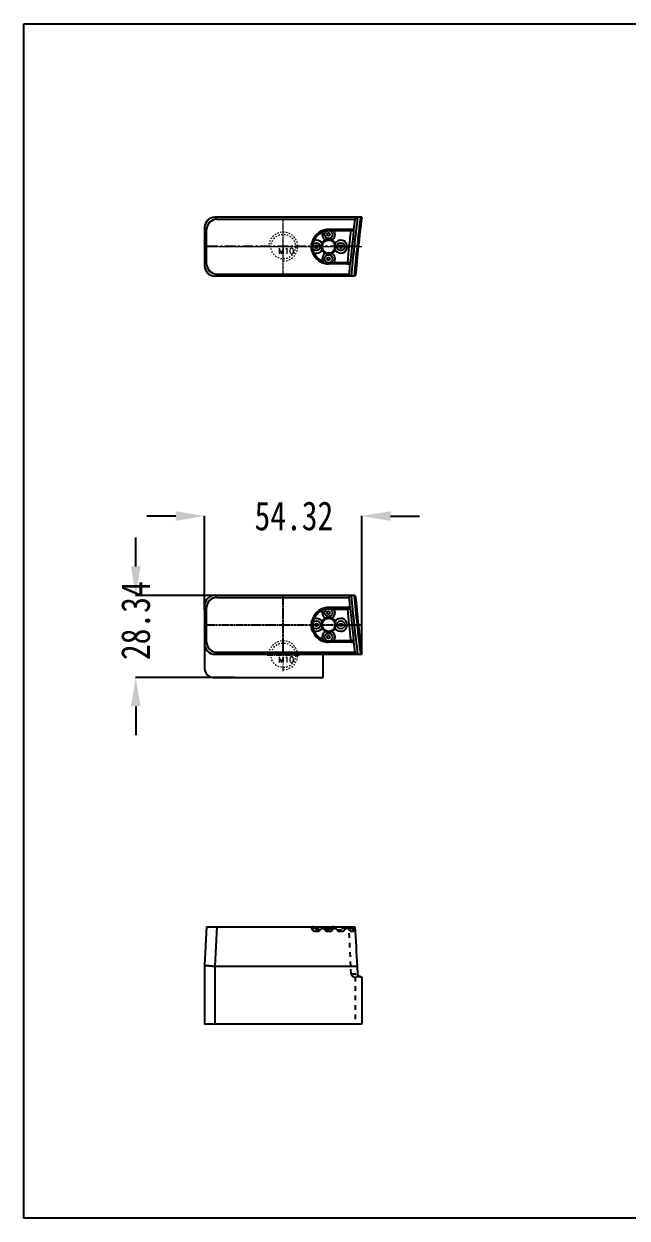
# Model space of a CAD drawing. Header units: millimetres. Extents: x 309 to 11345, y -1340 to 1318.
# Drawn here: x 2842.2 to 3050.8, y -680.1 to -267.3 of the extents above; entities that cross this region are included whole.
import ezdxf

# ---------------------------------------------------------------- set-up
doc = ezdxf.new("R2010")
doc.units = ezdxf.units.MM
doc.header["$LTSCALE"] = 16.335
doc.header["$PDMODE"] = 3
doc.header["$PDSIZE"] = 0.3125
doc.linetypes.add('CENTER', pattern=[0.6, 0.375, -0.075, 0.075, -0.075])
doc.linetypes.add('HIDDEN', pattern=[0.2, 0.1, -0.1])
doc.layers.get('0').update_dxf_attribs({"linetype": 'CONTINUOUS'})
doc.layers.get('Defpoints').update_dxf_attribs({"linetype": 'CONTINUOUS'})
doc.layers.add('DEFAULT_2', color=8, linetype='HIDDEN')
doc.layers.add('screw', color=33, linetype='CONTINUOUS', lineweight=13)
doc.styles.get("Standard").update_dxf_attribs({"font": 'txt', "width": 0.8})
doc.styles.add('TXT', font='txt.shx', dxfattribs={"bigfont": 'gbcbig.shx'})
doc.dimstyles.new('STANDARD$0', dxfattribs={"dimscale": 2, "dimtxt": 3, "dimasz": 3, "dimexe": 1.25, "dimexo": 0.625, "dimgap": 0.5, "dimtad": 0, "dimdsep": 46, "dimlunit": 6, "dimtxsty": 'Standard', "dimblk": 'CLOSEDBLANK', "dimcen": 0, "dimclrt": 2, "dimazin": 2, "dimtfac": 2, "dimtmove": 1, "dimatfit": 3, "dimfxl": 0, "dimtolj": 1, "dimtzin": 0, "dimarcsym": 0})

# ---------------------------------------------------------------- blocks, each defined once
blk = doc.blocks.new('screw_m10_g')
at = {"layer": 'screw', "color": 1, "linetype": 'CENTER', "ltscale": 0.310989}
for p, q in [((0, -5.5), (0, 5.5)), ((-5.5, 0), (5.5, 0))]:
    blk.add_line(p, q, dxfattribs=at)
at = {"layer": 'screw', "color": 33, "linetype": 'HIDDEN', "ltscale": 0.310989}
blk.add_circle((0, 0), 4.25, dxfattribs=at)
at = {"layer": 'screw', "color": 92, "linetype": 'HIDDEN', "ltscale": 0.310989}
blk.add_arc((0, 0), 5, 270, 180, dxfattribs=at)
at = {"layer": 'screw', "color": 6, "style": 'TXT'}
blk.add_text('M10', height=2, dxfattribs=at).set_placement((-1.7, -2.5))
blk = doc.blocks.new('*D50')
at = {"color": 4, "lineweight": -2}
for p, q in [((2880.9, -454.83), (2880.9, -444.83)), ((2915.25, -464.83), (2880.78, -464.83)), ((2915.25, -493.17), (2880.78, -493.17)), ((2880.9, -503.17), (2880.9, -513.17))]:
    blk.add_line(p, q, dxfattribs=at)
at = {"color": 4}
for points in [[(2879.24, -454.83), (2882.57, -454.83), (2880.9, -464.83)], [(2879.24, -503.17), (2882.57, -503.17), (2880.9, -493.17)]]:
    blk.add_solid(points, dxfattribs=at)
at = {"layer": 'Defpoints', "color": 0}
for p in [(2915.31, -464.83), (2880.9, -493.17), (2915.31, -493.17)]:
    blk.add_point(p, dxfattribs=at)
at = {"color": 6, "insert": (2880.9, -473.57), "char_height": 10, "attachment_point": 5, "rotation": 90}
blk.add_mtext('\\A1;28.34', dxfattribs=at)
blk = doc.blocks.new('*D51')
at = {"color": 4, "lineweight": -2}
for p, q in [((2894.73, -437.4), (2884.73, -437.4)), ((2904.73, -469.8), (2904.73, -437.27)), ((2959.05, -485.11), (2959.05, -437.27)), ((2969.05, -437.4), (2979.05, -437.4))]:
    blk.add_line(p, q, dxfattribs=at)
at = {"color": 4}
for points in [[(2894.73, -435.73), (2894.73, -439.07), (2904.73, -437.4)], [(2969.05, -435.73), (2969.05, -439.07), (2959.05, -437.4)]]:
    blk.add_solid(points, dxfattribs=at)
at = {"layer": 'Defpoints', "color": 0}
for p in [(2959.05, -437.4), (2904.73, -469.87), (2959.05, -485.18)]:
    blk.add_point(p, dxfattribs=at)
at = {"color": 6, "insert": (2935.59, -437.4), "char_height": 10, "attachment_point": 5}
blk.add_mtext('\\A1;54.32', dxfattribs=at)

msp = doc.modelspace()

# ---------------------------------------------------------------- linework, layer by layer
at = {"color": 7, "linetype": 'Continuous'}
for p, q in [((2908.204, -334.116), (2908.92, -334.832)), ((2959.049, -334.116), (2908.204, -334.116)), ((2957.478, -334.116), (2956.668, -334.832)), ((2904.731, -337.633), (2904.731, -350.945)), ((2904.731, -337.633), (2905.425, -338.327)), ((2905.425, -350.251), (2905.425, -338.327)), ((2908.92, -334.832), (2956.668, -334.832)), ((2956.242, -338.336), (2947.593, -338.336)), ((2949.465, -338.838), (2949.465, -338.336)), ((2942.557, -342.203), (2942.093, -342.011)), ((2945.314, -338.79), (2945.506, -339.253)), ((2946.446, -341.989), (2946.58, -342.257)), ((2948.739, -341.989), (2948.606, -342.257)), ((2955.25, -338.838), (2949.465, -338.838)), ((2956.247, -338.956), (2955.25, -338.838)), ((2942.557, -346.375), (2942.093, -346.567)), ((2945.292, -343.142), (2945.561, -343.276)), ((2945.292, -345.436), (2945.561, -345.302)), ((2946.446, -346.589), (2946.58, -346.321)), ((2948.739, -346.589), (2948.606, -346.321)), ((2949.893, -343.142), (2949.624, -343.276)), ((2949.893, -345.436), (2949.624, -345.302)), ((2905.425, -350.251), (2904.731, -350.945)), ((2945.506, -349.324), (2945.314, -349.788)), ((2954.95, -350.241), (2947.593, -350.241)), ((2949.465, -349.739), (2954.069, -349.739)), ((2955.068, -349.839), (2954.069, -349.739)), ((2908.92, -353.746), (2908.204, -354.462)), ((2956.833, -354.462), (2908.204, -354.462)), ((2908.92, -353.746), (2954.615, -353.746)), ((2954.615, -353.746), (2955.268, -354.462)), ((2908.204, -464.831), (2908.92, -465.547)), ((2956.833, -464.831), (2908.204, -464.831)), ((2908.92, -465.547), (2954.615, -465.547)), ((2955.268, -464.831), (2954.615, -465.547)), ((2904.731, -468.348), (2904.731, -481.66)), ((2904.731, -468.348), (2905.425, -469.042)), ((2904.731, -468.348), (2904.731, -490.174)), ((2905.425, -480.966), (2905.425, -469.042)), ((2945.314, -469.505), (2945.506, -469.968)), ((2954.95, -469.051), (2947.593, -469.051)), ((2949.465, -469.553), (2949.465, -469.051)), ((2949.465, -469.553), (2954.069, -469.553)), ((2955.068, -469.454), (2954.069, -469.553)), ((2942.557, -472.918), (2942.093, -472.726)), ((2945.292, -473.857), (2945.561, -473.991)), ((2946.446, -472.704), (2946.58, -472.972)), ((2948.739, -472.704), (2948.606, -472.972)), ((2949.893, -473.857), (2949.624, -473.991)), ((2942.557, -477.09), (2942.093, -477.282)), ((2945.292, -476.151), (2945.561, -476.017)), ((2946.446, -477.304), (2946.58, -477.036)), ((2948.739, -477.304), (2948.606, -477.036)), ((2949.893, -476.151), (2949.624, -476.017)), ((2905.425, -480.966), (2904.731, -481.66)), ((2945.506, -480.039), (2945.314, -480.503)), ((2956.242, -480.956), (2947.593, -480.956)), ((2949.465, -480.454), (2955.25, -480.454)), ((2956.247, -480.337), (2955.25, -480.454)), ((2908.92, -484.461), (2908.204, -485.177)), ((2908.204, -485.177), (2959.049, -485.177)), ((2908.92, -484.461), (2956.668, -484.461)), ((2956.668, -484.461), (2957.478, -485.177)), ((2907.731, -493.174), (2945.731, -493.174)), ((2905.425, -579.369), (2904.731, -592.603)), ((2905.425, -579.369), (2956.668, -579.369)), ((2908.92, -579.369), (2908.204, -593.022)), ((2904.731, -592.603), (2904.731, -613.022)), ((2908.204, -593.022), (2957.478, -593.022)), ((2908.231, -593.022), (2908.231, -613.022)), ((2957.478, -593.022), (2957.617, -595.652)), ((2958.629, -596.605), (2959.049, -596.605)), ((2959.049, -596.605), (2959.049, -613.022)), ((2959.049, -613.022), (2904.731, -613.022))]:
    msp.add_line(p, q, dxfattribs=at)
at = {"color": 1, "linetype": 'CENTER', "ltscale": 0.618701}
msp.add_line((2957.941, -344.289), (2904.731, -344.289), dxfattribs=at)
at = {"color": 1, "linetype": 'CENTER', "ltscale": 0.126546}
for p, q in [((2931.89, -485.177), (2931.89, -464.831)), ((2904.731, -475.004), (2959.049, -475.004))]:
    msp.add_line(p, q, dxfattribs=at)
msp.add_line((2945.731, -493.174), (2945.731, -485.177))
msp.add_lwpolyline([(2842.221, -267.295), (3264.25, -267.295), (3264.25, -680.055), (2842.221, -680.055)], close=True)
at = {"color": 7, "linetype": 'Continuous'}
for centre, radius in [((2947.593, -344.289), 2.276), ((2947.593, -340.066), 1.368), ((2947.593, -340.066), 0.497), ((2943.369, -344.289), 1.368), ((2943.369, -344.289), 0.497), ((2951.816, -344.289), 1.368), ((2951.816, -344.289), 0.497), ((2947.593, -348.512), 1.368), ((2947.593, -348.512), 0.497), ((2947.593, -470.781), 1.368), ((2947.593, -470.781), 0.497), ((2943.369, -475.004), 1.368), ((2943.369, -475.004), 0.497), ((2947.593, -475.004), 2.276), ((2951.816, -475.004), 1.368), ((2951.816, -475.004), 0.497), ((2947.593, -479.227), 1.368), ((2947.593, -479.227), 0.497)]:
    msp.add_circle(centre, radius, dxfattribs=at)
for centre, radius, start, end in [((2908.231, -337.616), 3.5, 90, 180), ((3557.931, -409.646), 605.047, 172.828829, 174.766943), ((3557.931, -409.646), 604.043, 172.816846, 174.758219), ((3557.931, -409.646), 603.626, 172.811863, 174.754593), ((2947.593, -344.289), 5.953, 90, 270), ((2949.643, -266.603), 71.734, 269.32312, 269.85783), ((3557.931, -409.646), 605.9, 172.907172, 173.241034), ((2931.47, -335.986), 24.954, 353.71483, 354.75529), ((2948.162, -344.509), 6.564, 162.74278, 165.2017), ((2947.812, -344.395), 6.196, 157.36383, 162.78872), ((2947.563, -345.603), 6.051, 149.35049, 151.16403), ((2948.013, -345.873), 6.575, 146.06821, 149.32006), ((2947.593, -344.289), 5.451, 112.50433, 157.49567), ((2943.369, -344.289), 2.239, 30.81278, 111.27583), ((2947.593, -344.289), 2.57, 116.49769, 153.50231), ((2947.593, -340.066), 2.239, 158.72417, 239.18722), ((2947.605, -351.38), 9.524, 88.26416, 90.07492), ((2947.593, -340.066), 2.239, 300.81278, 33.24704), ((2947.593, -344.289), 2.57, 26.49769, 63.50231), ((2951.816, -344.289), 2.239, 210.81278, 149.18722), ((3557.931, -409.646), 606.827, 173.299133, 174.334431), ((3557.931, -409.646), 605.822, 173.299133, 174.334431), ((2926.318, -335.438), 30.135, 353.29779, 353.75188), ((2943.369, -344.289), 2.239, 248.72416, 329.18722), ((2947.593, -344.289), 5.451, 202.50434, 247.49567), ((2954.679, -344.277), 9.52, 178.26156, 180.07477), ((2947.593, -344.289), 2.57, 206.49769, 243.50231), ((2947.593, -348.512), 2.239, 120.81278, 201.27583), ((2947.58, -337.197), 9.524, 268.26416, 270.07492), ((2947.593, -344.289), 2.57, 296.49769, 333.50231), ((2947.593, -348.512), 2.239, 326.75294, 59.18722), ((2940.513, -344.301), 9.513, 358.25864, 0.07367), ((2948.967, -344.231), 6.158, 235.80502, 236.44836), ((2949.674, -426.073), 75.832, 90.15809, 90.67199), ((2950.579, -355.318), 5.689, 101.29729, 102.46748), ((3557.931, -409.646), 605.9, 174.373448, 174.706384), ((2925.93, -346.952), 29.281, 353.53179, 354.3423), ((2908.231, -350.962), 3.5, 180, 270), ((2908.231, -468.331), 3.5, 90, 180), ((3557.931, -409.646), 605.9, 185.293616, 185.626552), ((3557.931, -409.646), 605.047, 185.233057, 187.171171), ((3557.931, -409.646), 604.043, 185.241781, 187.183154), ((3557.931, -409.646), 603.626, 185.245407, 187.188137), ((2947.593, -475.004), 5.953, 90, 270), ((2947.593, -475.004), 5.451, 112.50433, 157.49567), ((2947.593, -470.781), 2.239, 158.72417, 239.18722), ((2947.593, -470.781), 2.239, 300.81278, 33.24704), ((2949.643, -397.318), 71.734, 269.32312, 269.85783), ((3557.931, -409.646), 606.827, 185.665569, 186.700867), ((2925.851, -472.349), 29.36, 5.65909, 6.46741), ((3557.931, -409.646), 605.822, 185.665569, 186.700861), ((2948.162, -475.224), 6.564, 162.74278, 165.2017), ((2947.812, -475.11), 6.196, 157.36383, 162.78872), ((2947.563, -476.318), 6.051, 149.35049, 151.16403), ((2948.013, -476.588), 6.575, 146.06821, 149.32006), ((2943.369, -475.004), 2.239, 30.81278, 111.27583), ((2947.593, -475.004), 2.57, 116.49769, 153.50231), ((2947.605, -482.095), 9.524, 88.26415, 90.07492), ((2947.593, -475.004), 2.57, 26.49769, 63.50231), ((2951.816, -475.004), 2.239, 210.81278, 149.18722), ((2943.369, -475.004), 2.239, 248.72416, 329.18722), ((2947.593, -475.004), 5.451, 202.50434, 247.49567), ((2954.695, -474.992), 9.535, 178.26762, 180.07804), ((2947.593, -475.004), 2.57, 206.49769, 243.50231), ((2947.593, -479.227), 2.239, 120.81278, 201.27583), ((2947.58, -467.912), 9.524, 268.26415, 270.07492), ((2947.593, -475.004), 2.57, 296.49769, 333.50231), ((2947.593, -479.227), 2.239, 326.75294, 59.18722), ((2940.513, -475.016), 9.513, 358.25864, 0.07367), ((2908.231, -481.677), 3.5, 180, 270), ((2948.967, -474.946), 6.158, 235.80502, 236.44836), ((2949.674, -556.788), 75.832, 90.15809, 90.67199), ((2950.579, -486.033), 5.689, 101.29729, 102.46748), ((3557.931, -409.646), 605.9, 186.758966, 187.092828), ((2918.777, -484.689), 37.722, 6.07893, 6.62525), ((2927.67, -483.688), 28.773, 5.30909, 5.97089), ((2907.731, -490.174), 3, 180, 270)]:
    msp.add_arc(centre, radius, start, end, dxfattribs=at)
for centre, major_axis, start_param, end_param in [((2908.929, -338.336), (2.482, -2.482), 2.357564, 3.9256213), ((2908.929, -350.241), (-2.482, -2.482), -0.7840286, 0.7840286), ((2908.929, -469.051), (2.482, -2.482), 2.357564, 3.9256213), ((2908.929, -480.956), (-2.482, -2.482), -0.7840286, 0.7840286)]:
    msp.add_ellipse(centre, major_axis=major_axis, ratio=0.9972647, start_param=start_param, end_param=end_param, dxfattribs=at)
for points in [[(2946.113, -338.518), (2946.357, -338.453), (2946.605, -338.401), (2946.856, -338.368)], [(2945.314, -338.79), (2945.574, -338.681), (2945.841, -338.591), (2946.113, -338.518)], [(2946.626, -341.936), (2946.565, -341.95), (2946.505, -341.968), (2946.446, -341.989)], [(2946.962, -341.881), (2946.849, -341.892), (2946.736, -341.909), (2946.626, -341.936)], [(2947.592, -341.856), (2947.382, -341.856), (2947.171, -341.86), (2946.962, -341.881)], [(2948.739, -341.989), (2948.47, -341.894), (2948.178, -341.869), (2947.893, -341.86)], [(2942.093, -346.567), (2941.98, -346.296), (2941.887, -346.016), (2941.812, -345.732)], [(2945.16, -344.289), (2945.16, -344.5), (2945.163, -344.711), (2945.185, -344.921)], [(2945.292, -343.142), (2945.198, -343.411), (2945.173, -343.703), (2945.164, -343.988)], [(2945.185, -344.921), (2945.196, -345.034), (2945.213, -345.147), (2945.24, -345.257)], [(2945.24, -345.257), (2945.254, -345.317), (2945.272, -345.377), (2945.292, -345.436)], [(2946.446, -346.589), (2946.715, -346.684), (2947.007, -346.708), (2947.292, -346.717)], [(2947.593, -346.722), (2947.803, -346.722), (2948.014, -346.718), (2948.223, -346.697)], [(2948.223, -346.697), (2948.336, -346.686), (2948.449, -346.669), (2948.559, -346.642)], [(2948.559, -346.642), (2948.62, -346.627), (2948.68, -346.61), (2948.739, -346.589)], [(2949.945, -343.321), (2949.931, -343.261), (2949.913, -343.201), (2949.893, -343.142)], [(2949.893, -345.436), (2949.988, -345.167), (2950.012, -344.875), (2950.021, -344.59)], [(2950.001, -343.657), (2949.989, -343.544), (2949.972, -343.431), (2949.945, -343.321)], [(2950.025, -344.289), (2950.025, -344.078), (2950.022, -343.867), (2950.001, -343.657)], [(2946.181, -349.72), (2945.968, -349.615), (2945.762, -349.494), (2945.564, -349.363)], [(2946.87, -349.989), (2946.633, -349.924), (2946.402, -349.83), (2946.181, -349.72)], [(2947.592, -350.09), (2947.349, -350.091), (2947.105, -350.054), (2946.87, -349.989)], [(2945.314, -469.505), (2945.574, -469.396), (2945.841, -469.306), (2946.113, -469.233)], [(2946.113, -469.233), (2946.357, -469.168), (2946.605, -469.116), (2946.856, -469.083)], [(2945.292, -473.857), (2945.197, -474.126), (2945.173, -474.418), (2945.164, -474.703)], [(2946.626, -472.651), (2946.565, -472.665), (2946.505, -472.683), (2946.446, -472.704)], [(2946.962, -472.596), (2946.849, -472.607), (2946.736, -472.624), (2946.626, -472.651)], [(2947.592, -472.571), (2947.382, -472.571), (2947.171, -472.575), (2946.962, -472.596)], [(2948.739, -472.704), (2948.47, -472.609), (2948.178, -472.584), (2947.893, -472.575)], [(2949.945, -474.036), (2949.931, -473.976), (2949.913, -473.916), (2949.893, -473.857)], [(2950.001, -474.372), (2949.989, -474.259), (2949.972, -474.146), (2949.945, -474.036)], [(2950.025, -475.004), (2950.025, -474.793), (2950.022, -474.582), (2950.001, -474.372)], [(2942.093, -477.282), (2941.98, -477.011), (2941.887, -476.731), (2941.812, -476.447)], [(2945.16, -475.005), (2945.16, -475.215), (2945.163, -475.427), (2945.185, -475.636)], [(2945.185, -475.636), (2945.196, -475.749), (2945.213, -475.862), (2945.24, -475.972)], [(2945.24, -475.972), (2945.254, -476.032), (2945.272, -476.092), (2945.292, -476.151)], [(2946.446, -477.304), (2946.715, -477.399), (2947.007, -477.423), (2947.292, -477.432)], [(2947.593, -477.437), (2947.803, -477.437), (2948.014, -477.433), (2948.223, -477.412)], [(2948.223, -477.412), (2948.336, -477.401), (2948.449, -477.384), (2948.559, -477.357)], [(2948.559, -477.357), (2948.62, -477.342), (2948.68, -477.325), (2948.739, -477.304)], [(2949.893, -476.151), (2949.988, -475.882), (2950.012, -475.59), (2950.021, -475.305)], [(2946.181, -480.435), (2945.968, -480.33), (2945.762, -480.209), (2945.564, -480.078)], [(2946.87, -480.704), (2946.633, -480.639), (2946.402, -480.545), (2946.181, -480.435)], [(2947.592, -480.805), (2947.349, -480.806), (2947.105, -480.769), (2946.87, -480.704)], [(2956.668, -579.369), (2956.938, -583.92), (2957.208, -588.471), (2957.478, -593.022)]]:
    msp.add_open_spline(points, degree=3, dxfattribs=at)
for points, knots in [([(2955.345, -338.336), (2955.357, -338.333), (2955.371, -338.376), (2955.363, -338.418), (2955.35, -338.515), (2955.31, -338.655), (2955.272, -338.775), (2955.25, -338.838)], [0, 0, 0, 0, 0.0717998, 0.1601986, 0.2839109, 0.6127153, 1, 1, 1, 1]), ([(2946.218, -338.838), (2946.154, -338.869), (2945.909, -338.994), (2945.675, -339.14), (2945.506, -339.253)], [0, 0, 0, 0, 0.2605905, 1, 1, 1, 1]), ([(2946.844, -338.598), (2946.788, -338.613), (2946.575, -338.68), (2946.367, -338.766), (2946.218, -338.838)], [0, 0, 0, 0, 0.2596569, 1, 1, 1, 1]), ([(2947.593, -338.488), (2947.528, -338.488), (2947.275, -338.498), (2947.025, -338.547), (2946.844, -338.598)], [0, 0, 0, 0, 0.2561836, 1, 1, 1, 1]), ([(2948.291, -338.563), (2948.235, -338.552), (2948.005, -338.511), (2947.77, -338.489), (2947.593, -338.488)], [0, 0, 0, 0, 0.2420668, 1, 1, 1, 1]), ([(2948.878, -338.699), (2948.832, -338.687), (2948.637, -338.638), (2948.441, -338.592), (2948.291, -338.563)], [0, 0, 0, 0, 0.2372037, 1, 1, 1, 1]), ([(2949.465, -338.838), (2949.417, -338.829), (2949.221, -338.787), (2949.026, -338.736), (2948.878, -338.699)], [0, 0, 0, 0, 0.2409309, 1, 1, 1, 1]), ([(2941.92, -343.47), (2941.848, -343.705), (2941.757, -344.198), (2941.813, -344.698), (2941.873, -344.94)], [0, 0, 0, 0, 0.4969695, 1, 1, 1, 1]), ([(2941.873, -344.94), (2941.888, -345.001), (2941.955, -345.237), (2942.048, -345.464), (2942.126, -345.627)], [0, 0, 0, 0, 0.2591535, 1, 1, 1, 1]), ([(2942.263, -342.684), (2942.23, -342.744), (2942.095, -342.997), (2941.983, -343.262), (2941.92, -343.47)], [0, 0, 0, 0, 0.238892, 1, 1, 1, 1]), ([(2942.126, -345.627), (2942.158, -345.695), (2942.287, -345.953), (2942.438, -346.199), (2942.557, -346.375)], [0, 0, 0, 0, 0.26132, 1, 1, 1, 1]), ([(2946.694, -350.186), (2946.581, -350.167), (2946.111, -350.074), (2945.651, -349.928), (2945.315, -349.788)], [0, 0, 0, 0, 0.2396336, 1, 1, 1, 1]), ([(2947.592, -350.089), (2947.652, -350.09), (2947.886, -350.082), (2948.118, -350.049), (2948.288, -350.016)], [0, 0, 0, 0, 0.2576401, 1, 1, 1, 1]), ([(2948.288, -350.016), (2948.335, -350.007), (2948.515, -349.969), (2948.693, -349.925), (2948.824, -349.892)], [0, 0, 0, 0, 0.2612728, 1, 1, 1, 1]), ([(2948.824, -349.892), (2948.87, -349.881), (2949.045, -349.836), (2949.221, -349.792), (2949.351, -349.763)], [0, 0, 0, 0, 0.260413, 1, 1, 1, 1]), ([(2954.069, -349.739), (2954.049, -349.806), (2954.01, -349.925), (2953.945, -350.091), (2953.9, -350.181), (2953.854, -350.247), (2953.838, -350.241)], [0, 0, 0, 0, 0.3693428, 0.6866477, 0.9066714, 1, 1, 1, 1]), ([(2946.218, -469.553), (2946.154, -469.584), (2945.909, -469.709), (2945.675, -469.855), (2945.506, -469.968)], [0, 0, 0, 0, 0.2605905, 1, 1, 1, 1]), ([(2946.844, -469.313), (2946.788, -469.328), (2946.575, -469.395), (2946.367, -469.481), (2946.218, -469.553)], [0, 0, 0, 0, 0.2596569, 1, 1, 1, 1]), ([(2947.593, -469.203), (2947.528, -469.203), (2947.275, -469.213), (2947.025, -469.262), (2946.844, -469.313)], [0, 0, 0, 0, 0.2561836, 1, 1, 1, 1]), ([(2948.291, -469.278), (2948.235, -469.267), (2948.005, -469.226), (2947.77, -469.204), (2947.593, -469.203)], [0, 0, 0, 0, 0.2420668, 1, 1, 1, 1]), ([(2948.878, -469.414), (2948.832, -469.402), (2948.637, -469.353), (2948.441, -469.307), (2948.291, -469.278)], [0, 0, 0, 0, 0.2372037, 1, 1, 1, 1]), ([(2949.465, -469.553), (2949.417, -469.544), (2949.221, -469.502), (2949.026, -469.451), (2948.878, -469.414)], [0, 0, 0, 0, 0.2409309, 1, 1, 1, 1]), ([(2953.838, -469.051), (2953.854, -469.045), (2953.9, -469.112), (2953.945, -469.202), (2954.01, -469.367), (2954.049, -469.487), (2954.069, -469.553)], [0, 0, 0, 0, 0.0931603, 0.3128738, 0.6301119, 1, 1, 1, 1]), ([(2941.92, -474.185), (2941.848, -474.42), (2941.757, -474.913), (2941.813, -475.413), (2941.873, -475.655)], [0, 0, 0, 0, 0.4969695, 1, 1, 1, 1]), ([(2942.263, -473.399), (2942.23, -473.459), (2942.095, -473.712), (2941.983, -473.977), (2941.92, -474.185)], [0, 0, 0, 0, 0.238892, 1, 1, 1, 1]), ([(2941.873, -475.655), (2941.888, -475.716), (2941.955, -475.952), (2942.048, -476.179), (2942.126, -476.342)], [0, 0, 0, 0, 0.2591535, 1, 1, 1, 1]), ([(2942.126, -476.342), (2942.158, -476.41), (2942.287, -476.668), (2942.438, -476.914), (2942.557, -477.09)], [0, 0, 0, 0, 0.26132, 1, 1, 1, 1]), ([(2946.694, -480.901), (2946.581, -480.882), (2946.111, -480.789), (2945.651, -480.643), (2945.315, -480.503)], [0, 0, 0, 0, 0.2396336, 1, 1, 1, 1]), ([(2947.592, -480.804), (2947.652, -480.805), (2947.886, -480.797), (2948.118, -480.764), (2948.288, -480.731)], [0, 0, 0, 0, 0.2576401, 1, 1, 1, 1]), ([(2948.288, -480.731), (2948.335, -480.722), (2948.515, -480.684), (2948.693, -480.64), (2948.824, -480.607)], [0, 0, 0, 0, 0.2612728, 1, 1, 1, 1]), ([(2948.824, -480.607), (2948.87, -480.596), (2949.045, -480.551), (2949.221, -480.507), (2949.351, -480.478)], [0, 0, 0, 0, 0.260413, 1, 1, 1, 1]), ([(2955.25, -480.454), (2955.272, -480.518), (2955.31, -480.638), (2955.349, -480.777), (2955.363, -480.875), (2955.371, -480.917), (2955.357, -480.96), (2955.345, -480.956)], [0, 0, 0, 0, 0.3870814, 0.7159294, 0.8396758, 0.9281251, 1, 1, 1, 1]), ([(2904.731, -592.603), (2904.751, -592.619), (2904.831, -592.667), (2905.03, -592.715), (2905.348, -592.737), (2905.775, -592.779), (2906.295, -592.821), (2906.893, -592.855), (2907.532, -592.96), (2907.977, -593.022), (2908.204, -593.022)], [0, 0, 0, 0, 0.0216109, 0.0794993, 0.1713212, 0.2950127, 0.4458302, 0.6180655, 0.8056953, 1, 1, 1, 1]), ([(2957.617, -595.652), (2957.63, -595.901), (2957.861, -596.408), (2958.38, -596.605), (2958.629, -596.605)], [0, 0, 0, 0, 0.4998341, 1, 1, 1, 1])]:
    msp.add_open_spline(points, degree=3, knots=knots, dxfattribs=at)
at = {"layer": 'DEFAULT_2', "color": 8, "linetype": 'HIDDEN'}
for p, q in [((2947.593, -338.317), (2947.593, -338.336)), ((2947.593, -338.488), (2947.593, -338.335)), ((2956.32, -338.267), (2956.242, -338.336)), ((2947.592, -350.09), (2947.592, -350.243)), ((2947.593, -350.241), (2947.593, -350.261)), ((2949.465, -350.241), (2949.465, -349.739)), ((2954.95, -350.241), (2954.983, -350.278)), ((2954.983, -350.278), (2955.017, -350.315)), ((2947.593, -469.032), (2947.593, -469.051)), ((2947.593, -469.203), (2947.593, -469.05)), ((2955.017, -468.978), (2954.95, -469.051)), ((2947.592, -480.805), (2947.592, -480.958)), ((2947.593, -480.956), (2947.593, -480.976)), ((2949.465, -480.956), (2949.465, -480.454)), ((2956.242, -480.956), (2956.281, -480.991)), ((2956.281, -480.991), (2956.32, -481.025)), ((2941.64, -579.369), (2941.62, -579.741)), ((2941.62, -579.741), (2941.62, -579.785)), ((2942.001, -580.401), (2941.792, -580.146)), ((2944.737, -580.401), (2942.001, -580.401)), ((2942.557, -579.898), (2946.446, -579.898)), ((2942.885, -580.904), (2943.854, -580.904)), ((2945.268, -579.913), (2945.269, -579.912)), ((2945.269, -579.912), (2945.277, -579.903)), ((2945.277, -579.903), (2945.286, -579.899)), ((2945.286, -579.899), (2945.295, -579.898)), ((2945.292, -579.898), (2945.295, -579.898)), ((2945.316, -579.369), (2945.326, -579.728)), ((2945.561, -579.59), (2946.58, -579.59)), ((2946.225, -580.401), (2948.961, -580.401)), ((2947.108, -580.904), (2948.077, -580.904)), ((2947.592, -580.146), (2947.593, -579.741)), ((2947.593, -579.741), (2947.593, -579.369)), ((2947.593, -580.146), (2947.593, -579.741)), ((2948.606, -579.59), (2949.624, -579.59)), ((2948.739, -579.898), (2955.25, -579.898)), ((2949.465, -579.369), (2949.465, -579.898)), ((2949.869, -579.369), (2949.859, -579.728)), ((2949.917, -579.913), (2949.916, -579.912)), ((2950.448, -580.401), (2953.184, -580.401)), ((2951.331, -580.904), (2952.3, -580.904)), ((2955.268, -593.022), (2954.615, -579.369)), ((2954.615, -579.369), (2954.639, -579.87)), ((2954.639, -579.87), (2954.683, -580.79)), ((2954.976, -579.911), (2954.95, -579.369)), ((2954.95, -579.369), (2954.975, -579.898)), ((2954.97, -580.505), (2954.971, -580.508)), ((2954.971, -580.508), (2954.971, -580.508)), ((2955.017, -580.774), (2954.971, -580.508)), ((2954.975, -579.898), (2954.983, -580.071)), ((2955.017, -580.774), (2954.976, -579.911)), ((2954.983, -580.071), (2955.017, -580.774)), ((2955.068, -580.851), (2956.247, -580.851)), ((2956.242, -579.369), (2956.32, -580.684)), ((2956.281, -580.027), (2956.242, -579.369)), ((2956.32, -580.684), (2956.281, -580.027)), ((2956.754, -580.821), (2956.668, -579.369)), ((2908.204, -593.022), (2908.231, -593.022)), ((2955.406, -595.652), (2955.268, -593.022)), ((2955.406, -595.652), (2957.617, -595.652)), ((2958.629, -596.605), (2956.415, -596.605)), ((2956.833, -596.605), (2956.833, -613.022))]:
    msp.add_line(p, q, dxfattribs=at)
for points in [[(2941.62, -579.785), (2941.68, -580.006), (2941.792, -580.146)], [(2945.268, -579.913), (2945.281, -579.901), (2945.291, -579.898)], [(2949.89, -579.898), (2949.899, -579.899), (2949.907, -579.903)], [(2949.894, -579.898), (2949.904, -579.901), (2949.917, -579.913)], [(2954.069, -579.898), (2954.207, -579.908), (2954.502, -579.998), (2954.737, -580.159), (2954.892, -580.345), (2954.962, -580.482), (2954.97, -580.505)], [(2954.212, -579.909), (2954.508, -580.001), (2954.743, -580.165), (2954.897, -580.352), (2954.964, -580.487), (2954.971, -580.508)]]:
    msp.add_lwpolyline(points, dxfattribs=at)
for centre, radius, start, end in [((2947.618, -344.037), 5.72, 90.25589, 97.65957), ((2947.288, -406.161), 67.845, 89.25363, 89.74272), ((2947.559, -344.222), 2.195, 107.17899, 116.48967), ((2947.576, -344.273), 2.249, 103.4496, 107.18006), ((2947.592, -344.354), 2.332, 83.96158, 101.44111), ((2947.598, -344.323), 2.301, 78.35775, 83.9621), ((2947.603, -344.298), 2.275, 76.33076, 78.35193), ((2947.616, -344.248), 2.223, 63.56063, 76.34605), ((2947.34, -344.314), 5.719, 172.37981, 179.74498), ((2947.678, -344.289), 2.352, 173.95654, 180.0018), ((2947.627, -344.284), 2.301, 168.37223, 173.95706), ((2947.565, -344.27), 2.237, 155.2865, 168.38697), ((2947.525, -344.323), 2.195, 197.21761, 206.48977), ((2947.513, -344.249), 2.182, 153.50458, 155.22222), ((2947.569, -344.33), 2.223, 243.56063, 256.34667), ((2947.587, -344.255), 2.301, 258.35834, 263.96209), ((2947.593, -344.223), 2.332, 263.96158, 281.44036), ((2947.609, -344.305), 2.249, 281.48667, 287.18002), ((2947.626, -344.356), 2.195, 287.17895, 296.48967), ((2947.66, -344.255), 2.195, 17.21422, 26.48976), ((2947.672, -344.329), 2.182, 333.50457, 335.21783), ((2947.62, -344.308), 2.237, 335.28208, 348.37888), ((2947.558, -344.294), 2.301, 348.36417, 353.95269), ((2947.507, -344.289), 2.352, 353.95214, 359.9973), ((2947.609, -344.711), 5.551, 260.5054, 265.42446), ((2947.592, -344.881), 5.38, 265.46182, 270.00139), ((2928.927, -347.288), 26.265, 353.38237, 353.52432), ((2947.618, -474.752), 5.72, 90.25589, 97.65957), ((2947.288, -536.876), 67.845, 89.25363, 89.74272), ((2928.288, -472.077), 26.908, 6.47486, 6.61342), ((2947.34, -475.029), 5.719, 172.37981, 179.74498), ((2947.627, -474.999), 2.301, 168.37747, 173.96457), ((2947.565, -474.985), 2.237, 155.29808, 168.39225), ((2947.513, -474.964), 2.182, 153.5046, 155.23385), ((2947.559, -474.937), 2.195, 107.17941, 116.48967), ((2947.576, -474.987), 2.249, 103.45741, 107.18051), ((2947.592, -475.069), 2.332, 83.96157, 101.44846), ((2947.598, -475.038), 2.301, 78.36205, 83.96208), ((2947.616, -474.963), 2.223, 63.56069, 76.35154), ((2947.66, -474.97), 2.195, 17.21426, 26.48976), ((2947.678, -475.004), 2.352, 173.96411, 180.01461), ((2947.525, -475.038), 2.195, 197.22115, 206.48978), ((2947.569, -475.045), 2.223, 243.56071, 256.35305), ((2947.587, -474.97), 2.301, 258.3636, 263.96208), ((2947.593, -474.938), 2.332, 263.96156, 281.44516), ((2947.609, -475.02), 2.249, 283.45428, 287.18029), ((2947.626, -475.071), 2.195, 287.17921, 296.48967), ((2947.672, -475.044), 2.182, 333.50457, 335.21963), ((2947.62, -475.023), 2.237, 335.28385, 348.37888), ((2947.558, -475.009), 2.301, 348.36417, 353.95269), ((2947.507, -475.004), 2.352, 353.95214, 359.9973), ((2947.609, -475.426), 5.551, 260.5054, 265.42446), ((2947.592, -475.596), 5.38, 265.46182, 270.00139), ((2942.872, -579.898), 1.006, 210, 270), ((2943.867, -579.898), 1.006, 270, 330), ((2945.608, -580.904), 1.006, 116.49547, 150), ((2945.026, -579.735), 0.3, 296.49584, 1.5), ((2945.354, -580.904), 1.006, 30, 90), ((2947.095, -579.898), 1.006, 210, 270), ((2948.09, -579.898), 1.006, 270, 330), ((2949.831, -580.904), 1.006, 90, 150), ((2950.159, -579.735), 0.3, 178.5, 243.50455), ((2949.577, -580.904), 1.006, 30, 63.50339), ((2951.318, -579.898), 1.006, 210.00007, 270), ((2952.313, -579.898), 1.006, 270, 330), ((2954.054, -580.904), 1.006, 90, 150), ((2954.072, -580.894), 0.994, 61.00772, 67.04051), ((2953.165, -581.377), 2.047, 46.44561, 48.77634), ((2954.067, -580.905), 1.002, 3.05185, 13.7779), ((2955.25, -580.893), 0.995, 31.77284, 60.88563)]:
    msp.add_arc(centre, radius, start, end, dxfattribs=at)
for points in [[(2948.172, -338.322), (2948.38, -338.325), (2948.587, -338.329), (2948.795, -338.332)], [(2941.671, -343.556), (2941.704, -343.312), (2941.753, -343.07), (2941.816, -342.833)], [(2945.326, -344.289), (2945.326, -344.519), (2945.36, -344.751), (2945.428, -344.971)], [(2949.859, -344.289), (2949.859, -344.059), (2949.825, -343.826), (2949.757, -343.607)], [(2948.172, -469.037), (2948.38, -469.04), (2948.587, -469.044), (2948.795, -469.047)], [(2941.671, -474.271), (2941.704, -474.027), (2941.753, -473.785), (2941.816, -473.548)], [(2949.859, -475.004), (2949.859, -474.774), (2949.825, -474.541), (2949.757, -474.322)], [(2945.326, -475.005), (2945.326, -475.234), (2945.36, -475.467), (2945.428, -475.686)], [(2942.557, -579.898), (2942.458, -579.898), (2942.358, -579.914), (2942.263, -579.941)], [(2945.16, -580.004), (2945.202, -579.983), (2945.24, -579.951), (2945.268, -579.913)], [(2945.307, -579.839), (2945.32, -579.804), (2945.327, -579.765), (2945.326, -579.728)], [(2945.405, -579.821), (2945.412, -579.832), (2945.42, -579.843), (2945.428, -579.853)], [(2945.483, -579.602), (2945.508, -579.594), (2945.534, -579.59), (2945.561, -579.59)], [(2945.527, -579.744), (2945.55, -579.697), (2945.562, -579.643), (2945.561, -579.59)], [(2946.113, -579.461), (2946.362, -579.511), (2946.606, -579.588), (2946.856, -579.64)], [(2947.151, -580.124), (2947.048, -580.114), (2946.946, -580.102), (2946.844, -580.087)], [(2946.856, -579.64), (2947.098, -579.691), (2947.345, -579.72), (2947.593, -579.741)], [(2947.124, -579.67), (2947.278, -579.701), (2947.435, -579.728), (2947.593, -579.728)], [(2947.593, -580.146), (2947.445, -580.146), (2947.298, -580.138), (2947.151, -580.124)], [(2947.593, -579.741), (2947.787, -579.723), (2947.982, -579.693), (2948.172, -579.644)], [(2947.593, -580.004), (2947.804, -580.004), (2948.014, -579.979), (2948.223, -579.95)], [(2948.02, -580.12), (2947.878, -580.136), (2947.736, -580.146), (2947.593, -580.146)], [(2948.291, -580.081), (2948.201, -580.096), (2948.111, -580.109), (2948.02, -580.12)], [(2948.172, -579.644), (2948.382, -579.59), (2948.585, -579.512), (2948.795, -579.461)], [(2948.223, -579.95), (2948.335, -579.934), (2948.447, -579.917), (2948.559, -579.907)], [(2948.273, -579.627), (2948.325, -579.617), (2948.378, -579.608), (2948.43, -579.602)], [(2948.43, -579.602), (2948.489, -579.595), (2948.547, -579.59), (2948.606, -579.59)], [(2948.559, -579.907), (2948.619, -579.902), (2948.679, -579.898), (2948.739, -579.898)], [(2948.795, -579.461), (2949.014, -579.407), (2949.24, -579.384), (2949.465, -579.369)], [(2949.658, -579.744), (2949.635, -579.697), (2949.623, -579.643), (2949.624, -579.59)], [(2949.945, -579.907), (2949.929, -579.901), (2949.912, -579.898), (2949.894, -579.898)], [(2954.187, -579.591), (2954.072, -579.515), (2953.954, -579.444), (2953.838, -579.369)], [(2954.46, -579.979), (2954.337, -579.927), (2954.202, -579.898), (2954.069, -579.898)], [(2954.514, -579.837), (2954.412, -579.747), (2954.3, -579.667), (2954.187, -579.591)], [(2954.917, -580.371), (2954.829, -580.229), (2954.7, -580.106), (2954.554, -580.024)], [(2955.041, -580.666), (2955.015, -580.562), (2954.973, -580.462), (2954.917, -580.371)], [(2955.734, -580.024), (2955.588, -579.943), (2955.417, -579.898), (2955.25, -579.898)], [(2955.546, -579.501), (2955.48, -579.455), (2955.413, -579.412), (2955.345, -579.369)], [(2955.811, -579.709), (2955.727, -579.634), (2955.638, -579.565), (2955.546, -579.501)], [(2956.097, -580.371), (2956.009, -580.229), (2955.88, -580.106), (2955.734, -580.024)], [(2956.188, -580.197), (2956.098, -580.013), (2955.963, -579.847), (2955.811, -579.709)], [(2956.247, -580.851), (2956.238, -580.684), (2956.185, -580.514), (2956.097, -580.371)], [(2956.32, -580.684), (2956.31, -580.517), (2956.262, -580.348), (2956.188, -580.197)], [(2957.769, -596.132), (2957.68, -595.99), (2957.626, -595.82), (2957.617, -595.652)], [(2958.137, -596.479), (2957.989, -596.398), (2957.859, -596.275), (2957.769, -596.132)], [(2958.629, -596.605), (2958.46, -596.605), (2958.285, -596.56), (2958.137, -596.479)]]:
    msp.add_open_spline(points, degree=3, dxfattribs=at)
for points, knots in [([(2956.32, -338.267), (2956.311, -338.275), (2956.276, -338.28), (2956.212, -338.292), (2956.115, -338.3), (2955.94, -338.313), (2955.68, -338.325), (2955.462, -338.332), (2955.345, -338.336)], [0, 0, 0, 0, 0.0339836, 0.1027963, 0.2030404, 0.3299762, 0.6423208, 1, 1, 1, 1]), ([(2941.812, -345.732), (2941.782, -345.615), (2941.671, -345.142), (2941.622, -344.654), (2941.62, -344.289)], [0, 0, 0, 0, 0.2481291, 1, 1, 1, 1]), ([(2948.785, -350.246), (2948.687, -350.248), (2948.289, -350.254), (2947.892, -350.259), (2947.593, -350.261)], [0, 0, 0, 0, 0.24678, 1, 1, 1, 1]), ([(2953.838, -350.241), (2953.972, -350.246), (2954.17, -350.252), (2954.428, -350.262), (2954.604, -350.27), (2954.757, -350.28), (2954.882, -350.287), (2954.961, -350.302), (2955.008, -350.305), (2955.017, -350.315)], [0, 0, 0, 0, 0.3400392, 0.5031544, 0.6542928, 0.7870228, 0.8937273, 0.9666063, 1, 1, 1, 1]), ([(2955.017, -468.978), (2955.008, -468.987), (2954.961, -468.991), (2954.882, -469.005), (2954.758, -469.013), (2954.605, -469.023), (2954.428, -469.031), (2954.17, -469.041), (2953.972, -469.047), (2953.838, -469.051)], [0, 0, 0, 0, 0.0332806, 0.1060927, 0.2125809, 0.3452309, 0.4964526, 0.6595521, 1, 1, 1, 1]), ([(2941.812, -476.447), (2941.782, -476.33), (2941.671, -475.857), (2941.622, -475.369), (2941.62, -475.004)], [0, 0, 0, 0, 0.2481291, 1, 1, 1, 1]), ([(2948.785, -480.961), (2948.687, -480.963), (2948.289, -480.969), (2947.892, -480.974), (2947.593, -480.976)], [0, 0, 0, 0, 0.24678, 1, 1, 1, 1]), ([(2955.345, -480.956), (2955.462, -480.96), (2955.68, -480.968), (2955.94, -480.98), (2956.115, -480.993), (2956.212, -481.001), (2956.276, -481.013), (2956.311, -481.018), (2956.32, -481.025)], [0, 0, 0, 0, 0.3576953, 0.6700188, 0.7969569, 0.8972036, 0.9660162, 1, 1, 1, 1]), ([(2942.093, -579.369), (2942.025, -579.38), (2941.892, -579.403), (2941.74, -579.524), (2941.672, -579.646), (2941.622, -579.715), (2941.62, -579.741)], [0, 0, 0, 0, 0.3276142, 0.6207437, 0.8763878, 1, 1, 1, 1]), ([(2941.792, -580.146), (2941.876, -580.096), (2942.117, -579.978), (2942.384, -579.898), (2942.557, -579.898)], [0, 0, 0, 0, 0.3594833, 1, 1, 1, 1]), ([(2941.92, -580.078), (2941.904, -580.087), (2941.861, -580.108), (2941.819, -580.131), (2941.793, -580.145)], [0, 0, 0, 0, 0.3805351, 1, 1, 1, 1]), ([(2941.816, -579.466), (2941.834, -579.452), (2941.919, -579.4), (2942.018, -579.381), (2942.093, -579.369)], [0, 0, 0, 0, 0.2322837, 1, 1, 1, 1]), ([(2942.263, -579.941), (2942.23, -579.95), (2942.113, -579.988), (2942, -580.038), (2941.92, -580.078)], [0, 0, 0, 0, 0.2718636, 1, 1, 1, 1]), ([(2942.557, -579.898), (2942.433, -579.898), (2942.17, -579.773), (2942.087, -579.5), (2942.093, -579.369)], [0, 0, 0, 0, 0.4857195, 1, 1, 1, 1]), ([(2942.148, -579.631), (2942.138, -579.61), (2942.105, -579.527), (2942.09, -579.436), (2942.093, -579.369)], [0, 0, 0, 0, 0.260333, 1, 1, 1, 1]), ([(2942.557, -579.898), (2942.476, -579.898), (2942.305, -579.845), (2942.186, -579.711), (2942.148, -579.631)], [0, 0, 0, 0, 0.4787469, 1, 1, 1, 1]), ([(2945.16, -580.004), (2945.164, -579.988), (2945.184, -579.931), (2945.249, -579.899), (2945.291, -579.898)], [0, 0, 0, 0, 0.2877343, 1, 1, 1, 1]), ([(2945.16, -580.004), (2945.164, -579.988), (2945.184, -579.931), (2945.249, -579.899), (2945.291, -579.898)], [0, 0, 0, 0, 0.2879342, 1, 1, 1, 1]), ([(2945.272, -579.899), (2945.242, -579.903), (2945.193, -579.927), (2945.17, -579.972), (2945.164, -579.99)], [0, 0, 0, 0, 0.614182, 1, 1, 1, 1]), ([(2945.295, -579.898), (2945.365, -579.898), (2945.515, -579.822), (2945.562, -579.667), (2945.561, -579.59)], [0, 0, 0, 0, 0.4803562, 1, 1, 1, 1]), ([(2945.506, -579.898), (2945.478, -579.898), (2945.413, -579.849), (2945.356, -579.728), (2945.321, -579.56), (2945.313, -579.434), (2945.314, -579.369)], [0, 0, 0, 0, 0.1405168, 0.3658095, 0.6742593, 1, 1, 1, 1]), ([(2945.314, -579.369), (2945.38, -579.373), (2945.647, -579.39), (2945.915, -579.421), (2946.113, -579.461)], [0, 0, 0, 0, 0.2455368, 1, 1, 1, 1]), ([(2947.593, -579.741), (2947.215, -579.741), (2946.465, -579.529), (2945.707, -579.369), (2945.315, -579.369)], [0, 0, 0, 0, 0.4902012, 1, 1, 1, 1]), ([(2945.561, -579.59), (2945.525, -579.59), (2945.462, -579.6), (2945.382, -579.661), (2945.359, -579.679), (2945.321, -579.735), (2945.326, -579.728)], [0, 0, 0, 0, 0.372882, 0.6811643, 0.9106435, 1, 1, 1, 1]), ([(2945.561, -579.59), (2945.525, -579.59), (2945.462, -579.6), (2945.383, -579.661), (2945.357, -579.678), (2945.323, -579.736), (2945.326, -579.728)], [0, 0, 0, 0, 0.3727233, 0.6809048, 0.9104093, 1, 1, 1, 1]), ([(2945.326, -579.728), (2945.341, -579.713), (2945.376, -579.653), (2945.438, -579.616), (2945.483, -579.602)], [0, 0, 0, 0, 0.3119591, 1, 1, 1, 1]), ([(2945.428, -579.853), (2945.434, -579.86), (2945.455, -579.882), (2945.485, -579.898), (2945.506, -579.898)], [0, 0, 0, 0, 0.3033021, 1, 1, 1, 1]), ([(2947.592, -580.146), (2947.224, -580.144), (2946.528, -580.053), (2945.838, -579.898), (2945.506, -579.898)], [0, 0, 0, 0, 0.5257582, 1, 1, 1, 1]), ([(2946.218, -579.981), (2946.154, -579.97), (2945.919, -579.929), (2945.681, -579.898), (2945.506, -579.898)], [0, 0, 0, 0, 0.2708937, 1, 1, 1, 1]), ([(2946.844, -580.087), (2946.789, -580.079), (2946.579, -580.047), (2946.371, -580.008), (2946.218, -579.981)], [0, 0, 0, 0, 0.2651057, 1, 1, 1, 1]), ([(2946.446, -579.898), (2946.49, -579.898), (2946.573, -579.775), (2946.58, -579.664), (2946.58, -579.59)], [0, 0, 0, 0, 0.3743667, 1, 1, 1, 1]), ([(2946.446, -579.898), (2946.636, -579.898), (2947.016, -579.964), (2947.399, -580.004), (2947.593, -580.004)], [0, 0, 0, 0, 0.4948014, 1, 1, 1, 1]), ([(2947.592, -579.728), (2947.417, -579.728), (2947.081, -579.663), (2946.745, -579.59), (2946.58, -579.59)], [0, 0, 0, 0, 0.5132564, 1, 1, 1, 1]), ([(2946.58, -579.59), (2946.624, -579.59), (2946.808, -579.601), (2946.987, -579.642), (2947.124, -579.67)], [0, 0, 0, 0, 0.240917, 1, 1, 1, 1]), ([(2948.606, -579.59), (2948.44, -579.59), (2948.104, -579.663), (2947.767, -579.728), (2947.592, -579.728)], [0, 0, 0, 0, 0.4866651, 1, 1, 1, 1]), ([(2947.592, -580.146), (2947.938, -580.147), (2948.562, -580.039), (2949.181, -579.898), (2949.465, -579.898)], [0, 0, 0, 0, 0.5492466, 1, 1, 1, 1]), ([(2948.739, -579.898), (2948.549, -579.898), (2948.169, -579.964), (2947.786, -580.004), (2947.592, -580.004)], [0, 0, 0, 0, 0.4948014, 1, 1, 1, 1]), ([(2949.465, -579.369), (2949.306, -579.381), (2949.067, -579.403), (2948.754, -579.467), (2948.449, -579.561), (2948.069, -579.682), (2947.751, -579.724), (2947.593, -579.741)], [0, 0, 0, 0, 0.2503054, 0.3751396, 0.5000331, 0.7499193, 1, 1, 1, 1]), ([(2947.593, -579.728), (2947.651, -579.728), (2947.881, -579.715), (2948.105, -579.658), (2948.273, -579.627)], [0, 0, 0, 0, 0.2534724, 1, 1, 1, 1]), ([(2948.878, -579.968), (2948.831, -579.976), (2948.636, -580.015), (2948.441, -580.055), (2948.291, -580.081)], [0, 0, 0, 0, 0.2364001, 1, 1, 1, 1]), ([(2948.739, -579.898), (2948.695, -579.898), (2948.612, -579.775), (2948.605, -579.664), (2948.606, -579.59)], [0, 0, 0, 0, 0.3743668, 1, 1, 1, 1]), ([(2949.465, -579.898), (2949.417, -579.898), (2949.22, -579.906), (2949.025, -579.939), (2948.878, -579.968)], [0, 0, 0, 0, 0.2404696, 1, 1, 1, 1]), ([(2949.893, -579.898), (2949.822, -579.898), (2949.671, -579.824), (2949.623, -579.667), (2949.624, -579.59)], [0, 0, 0, 0, 0.4802161, 1, 1, 1, 1]), ([(2949.859, -579.728), (2949.859, -579.73), (2949.852, -579.713), (2949.844, -579.707), (2949.825, -579.681), (2949.79, -579.647), (2949.725, -579.603), (2949.66, -579.59), (2949.624, -579.59)], [0, 0, 0, 0, 0.0233063, 0.0896511, 0.1913525, 0.3192817, 0.6273459, 1, 1, 1, 1]), ([(2949.624, -579.59), (2949.675, -579.59), (2949.764, -579.618), (2949.825, -579.681), (2949.846, -579.709)], [0, 0, 0, 0, 0.5889572, 1, 1, 1, 1]), ([(2949.893, -579.898), (2949.919, -579.898), (2949.956, -579.907), (2949.99, -579.934), (2950.009, -579.962), (2950.017, -579.971), (2950.026, -580.008), (2950.025, -580.004)], [0, 0, 0, 0, 0.4203651, 0.5812471, 0.7199873, 0.9245972, 1, 1, 1, 1]), ([(2950.025, -580.004), (2950.02, -579.988), (2950.002, -579.931), (2949.936, -579.899), (2949.894, -579.898)], [0, 0, 0, 0, 0.287648, 1, 1, 1, 1]), ([(2953.838, -579.369), (2954.068, -579.517), (2954.541, -579.786), (2954.894, -580.248), (2954.971, -580.508)], [0, 0, 0, 0, 0.5022561, 1, 1, 1, 1]), ([(2953.838, -579.369), (2953.856, -579.497), (2953.899, -579.671), (2953.984, -579.845), (2954.043, -579.898), (2954.069, -579.898)], [0, 0, 0, 0, 0.65144, 0.8721831, 1, 1, 1, 1]), ([(2955.068, -580.851), (2955.055, -580.603), (2954.831, -580.099), (2954.316, -579.898), (2954.069, -579.898)], [0, 0, 0, 0, 0.500842, 1, 1, 1, 1]), ([(2955.068, -580.851), (2955.057, -580.851), (2955.033, -580.821), (2955.024, -580.794), (2955.017, -580.774)], [0, 0, 0, 0, 0.3321837, 1, 1, 1, 1]), ([(2955.345, -579.369), (2955.357, -579.436), (2955.369, -579.567), (2955.366, -579.736), (2955.311, -579.898), (2955.25, -579.898)], [0, 0, 0, 0, 0.3624264, 0.6724105, 1, 1, 1, 1]), ([(2955.345, -579.369), (2955.585, -579.519), (2956.053, -579.849), (2956.303, -580.405), (2956.32, -580.684)], [0, 0, 0, 0, 0.5022504, 1, 1, 1, 1]), ([(2956.32, -580.684), (2956.311, -580.726), (2956.304, -580.788), (2956.265, -580.844), (2956.247, -580.851)], [0, 0, 0, 0, 0.6876074, 1, 1, 1, 1]), ([(2956.32, -580.684), (2956.312, -580.727), (2956.303, -580.78), (2956.266, -580.851), (2956.247, -580.851)], [0, 0, 0, 0, 0.6904319, 1, 1, 1, 1]), ([(2955.406, -595.652), (2955.419, -595.901), (2955.648, -596.407), (2956.166, -596.605), (2956.415, -596.605)], [0, 0, 0, 0, 0.4999133, 1, 1, 1, 1])]:
    msp.add_open_spline(points, degree=3, knots=knots, dxfattribs=at)
at = {"layer": 'screw', "color": 1, "linetype": 'CENTER', "ltscale": 0.126546}
for p, q in [((2931.89, -354.462), (2931.89, -334.116)), ((2904.731, -344.289), (2959.049, -344.289))]:
    msp.add_line(p, q, dxfattribs=at)

# ---------------------------------------------------------------- block references
at = {"layer": 'screw'}
for p in [(2931.89, -344.289), (2931.89, -485.521)]:
    msp.add_blockref('screw_m10_g', p, dxfattribs=at)

# ---------------------------------------------------------------- dimensions: what is measured, and where the dimension line sits
dim = msp.add_linear_dim(base=(2959.049, -437.398), p1=(2904.731, -469.867), p2=(2959.049, -485.177), dimstyle='STANDARD$0', override={"dimscale": 1, "dimtxt": 10, "dimasz": 10, "dimexe": 0.125, "dimexo": 0.0625, "dimgap": 0, "dimzin": 0, "dimlunit": 2, "dimclrd": 4, "dimclre": 4, "dimclrt": 6, "dimazin": 0, "dimtfac": 1, "dimtofl": 0, "dimtmove": 0})
dim.commit()
dim.dimension.update_dxf_attribs({"geometry": '*D51', "text_midpoint": (2935.593, -437.398), "dimtype": 160})
dim = msp.add_linear_dim(base=(2880.904, -493.174), p1=(2915.315, -464.831), p2=(2915.315, -493.174), angle=90, dimstyle='STANDARD$0', override={"dimscale": 1, "dimtxt": 10, "dimasz": 10, "dimexe": 0.125, "dimexo": 0.0625, "dimgap": 0, "dimzin": 0, "dimlunit": 2, "dimclrd": 4, "dimclre": 4, "dimclrt": 6, "dimazin": 0, "dimtfac": 1, "dimtofl": 0, "dimtmove": 0})
dim.commit()
dim.dimension.update_dxf_attribs({"geometry": '*D50', "text_midpoint": (2880.904, -473.567), "dimtype": 160})

doc.saveas('drawing.dxf')
